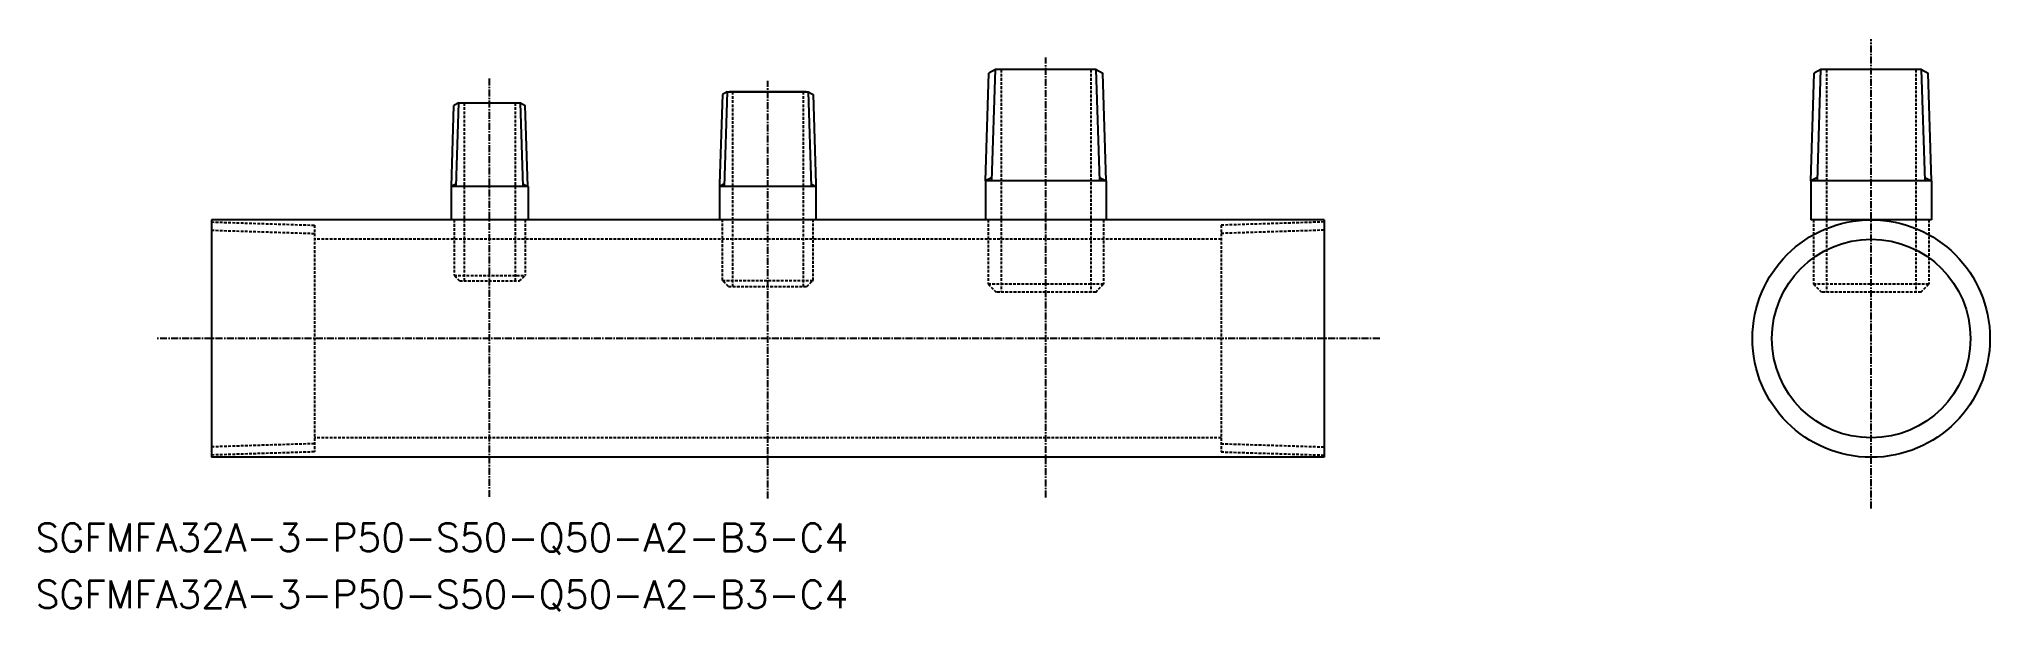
# Model space of a CAD drawing. Extents: x 340 to 691, y 637 to 740.
import ezdxf

# ---------------------------------------------------------------- set-up
doc = ezdxf.new("R2010")
doc.units = 0
doc.linetypes.add('CENTER', pattern=[2, 1.25, -0.25, 0.25, -0.25])
doc.linetypes.add('DASHED', pattern=[0.75, 0.5, -0.25])
doc.layers.get('0').update_dxf_attribs({"linetype": 'CONTINUOUS'})
doc.layers.add('CENTER', color=1, linetype='CENTER')
doc.styles.get("Standard").update_dxf_attribs({"font": 'txt.shx', "bigfont": '@extfont2.shx'})

msp = doc.modelspace()

# ---------------------------------------------------------------- linework, layer by layer
at = {"color": 7, "linetype": 'CONTINUOUS'}
for p, q in [((510.14, 714.58), (510.74, 733.97)), ((511.93, 734.58), (510.74, 733.97)), ((530.05, 734.58), (511.93, 734.58)), ((530.05, 734.58), (531.23, 733.97)), ((531.83, 714.58), (531.23, 733.97)), ((658.51, 714.58), (659.11, 733.97)), ((660.29, 734.58), (659.11, 733.97)), ((678.41, 734.58), (660.29, 734.58)), ((678.41, 734.58), (679.6, 733.97)), ((680.2, 714.58), (679.6, 733.97)), ((462.84, 730.13), (462.34, 714.02)), ((463.71, 730.58), (462.84, 730.13)), ((463.71, 730.58), (478.26, 730.58)), ((477.89, 730.58), (464.09, 730.58)), ((478.26, 730.58), (479.13, 730.13)), ((479.13, 730.13), (479.64, 714.02)), ((414.13, 713.58), (414.58, 728.13)), ((415.45, 728.58), (414.58, 728.13)), ((415.45, 728.58), (426.52, 728.58)), ((426.52, 728.58), (427.39, 728.13)), ((427.85, 713.58), (427.39, 728.13)), ((414.09, 713.58), (414.09, 707.58)), ((427.89, 713.58), (414.09, 713.58)), ((427.89, 713.58), (427.89, 707.58)), ((462.34, 714.02), (462.34, 707.58)), ((479.64, 713.58), (462.34, 713.58)), ((479.64, 714.02), (479.64, 707.58)), ((531.84, 714.58), (510.14, 714.58)), ((510.14, 714.58), (510.14, 707.58)), ((531.84, 714.58), (531.84, 707.58)), ((680.2, 714.58), (658.5, 714.58)), ((658.5, 714.58), (658.5, 707.58)), ((680.2, 714.58), (680.2, 707.58)), ((370.99, 707.58), (370.99, 664.88)), ((570.99, 707.58), (370.99, 707.58)), ((427.89, 707.58), (414.09, 707.58)), ((479.64, 707.58), (462.34, 707.58)), ((531.84, 707.58), (510.14, 707.58)), ((570.99, 707.58), (570.99, 664.88)), ((680.2, 707.58), (658.5, 707.58)), ((467.53, 695.58), (467.53, 695.58)), ((665.77, 694.58), (665.77, 694.58)), ((570.99, 664.88), (370.99, 664.88))]:
    msp.add_line(p, q, dxfattribs=at)
at = {"color": 3, "linetype": 'CONTINUOUS'}
for p, q in [((511.3, 714.58), (511.93, 734.58)), ((530.67, 714.58), (530.05, 734.58)), ((659.67, 714.58), (660.29, 734.58)), ((679.04, 714.58), (678.41, 734.58)), ((463.71, 730.58), (463.18, 713.58)), ((478.26, 730.58), (478.79, 713.58)), ((414.98, 713.58), (415.45, 728.58)), ((426.99, 713.58), (426.52, 728.58)), ((415, 714.03), (414.13, 713.58)), ((426.98, 714.03), (427.85, 713.58)), ((463.19, 714.03), (462.34, 713.58)), ((478.78, 714.03), (479.64, 713.58)), ((511.32, 715.2), (510.14, 714.58)), ((530.65, 715.2), (531.83, 714.58)), ((659.69, 715.2), (658.51, 714.58)), ((679.02, 715.2), (680.2, 714.58))]:
    msp.add_line(p, q, dxfattribs=at)
at = {"color": 3, "linetype": 'DASHED'}
for p, q in [((512.94, 734.58), (512.94, 694.58)), ((529.04, 734.58), (529.04, 694.58)), ((661.3, 734.58), (661.3, 694.58)), ((677.4, 734.58), (677.4, 694.58)), ((464.64, 730.58), (464.64, 695.58)), ((477.34, 730.58), (477.34, 695.58)), ((416.39, 728.58), (416.39, 696.58)), ((425.59, 728.58), (425.59, 696.58)), ((370.99, 707.19), (389.49, 706.61)), ((370.99, 705.71), (389.49, 705.13)), ((389.49, 706.61), (389.49, 665.85)), ((414.59, 707.58), (414.59, 697.59)), ((427.39, 707.58), (427.39, 697.59)), ((462.84, 696.68), (462.84, 707.58)), ((479.14, 696.68), (479.14, 707.58)), ((510.64, 707.58), (510.64, 695.98)), ((531.34, 707.58), (531.34, 695.98)), ((570.99, 707.19), (552.49, 706.61)), ((552.49, 706.61), (552.49, 665.85)), ((570.99, 705.71), (552.49, 705.13)), ((659, 707.58), (659, 695.98)), ((679.7, 707.58), (679.7, 695.98)), ((552.49, 704.08), (389.49, 704.08)), ((415.6, 696.58), (414.59, 697.59)), ((414.59, 697.59), (427.39, 697.59)), ((415.6, 696.58), (426.38, 696.58)), ((418.29, 696.58), (418.29, 696.58)), ((426.38, 696.58), (427.39, 697.59)), ((463.94, 695.58), (462.84, 696.68)), ((462.84, 696.68), (479.14, 696.68)), ((463.94, 695.58), (478.03, 695.58)), ((478.03, 695.58), (479.14, 696.68)), ((510.64, 695.98), (512.04, 694.58)), ((531.34, 695.98), (510.64, 695.98)), ((529.94, 694.58), (512.04, 694.58)), ((529.94, 694.58), (531.34, 695.98)), ((659, 695.98), (660.4, 694.58)), ((679.7, 695.98), (659, 695.98)), ((678.3, 694.58), (660.4, 694.58)), ((678.3, 694.58), (679.7, 695.98)), ((389.49, 667.33), (370.99, 666.75)), ((552.49, 668.38), (389.49, 668.38)), ((552.49, 667.33), (570.99, 666.75)), ((389.49, 665.85), (370.99, 665.28)), ((552.49, 665.85), (570.99, 665.28))]:
    msp.add_line(p, q, dxfattribs=at)
at = {"color": 7, "linetype": 'CONTINUOUS'}
for radius in [21.35, 17.85]:
    msp.add_circle((669.35, 686.23), radius, dxfattribs=at)
at = {"layer": 'CENTER', "linetype": 'CENTER'}
for p, q in [((669.35, 655.68), (669.35, 740.08)), ((520.99, 657.66), (520.99, 736.78)), ((420.99, 657.75), (420.99, 733.23)), ((470.99, 657.47), (470.99, 732.58)), ((580.99, 686.23), (360.99, 686.23))]:
    msp.add_line(p, q, dxfattribs=at)

# ---------------------------------------------------------------- texts
at = {"color": 7, "linetype": 'CONTINUOUS'}
for p in [(339.34, 647.95), (339.34, 637.73)]:
    msp.add_text('SGFMFA32A-3-P50-S50-Q50-A2-B3-C4', height=5, dxfattribs=at).set_placement(p)

doc.saveas('drawing.dxf')
